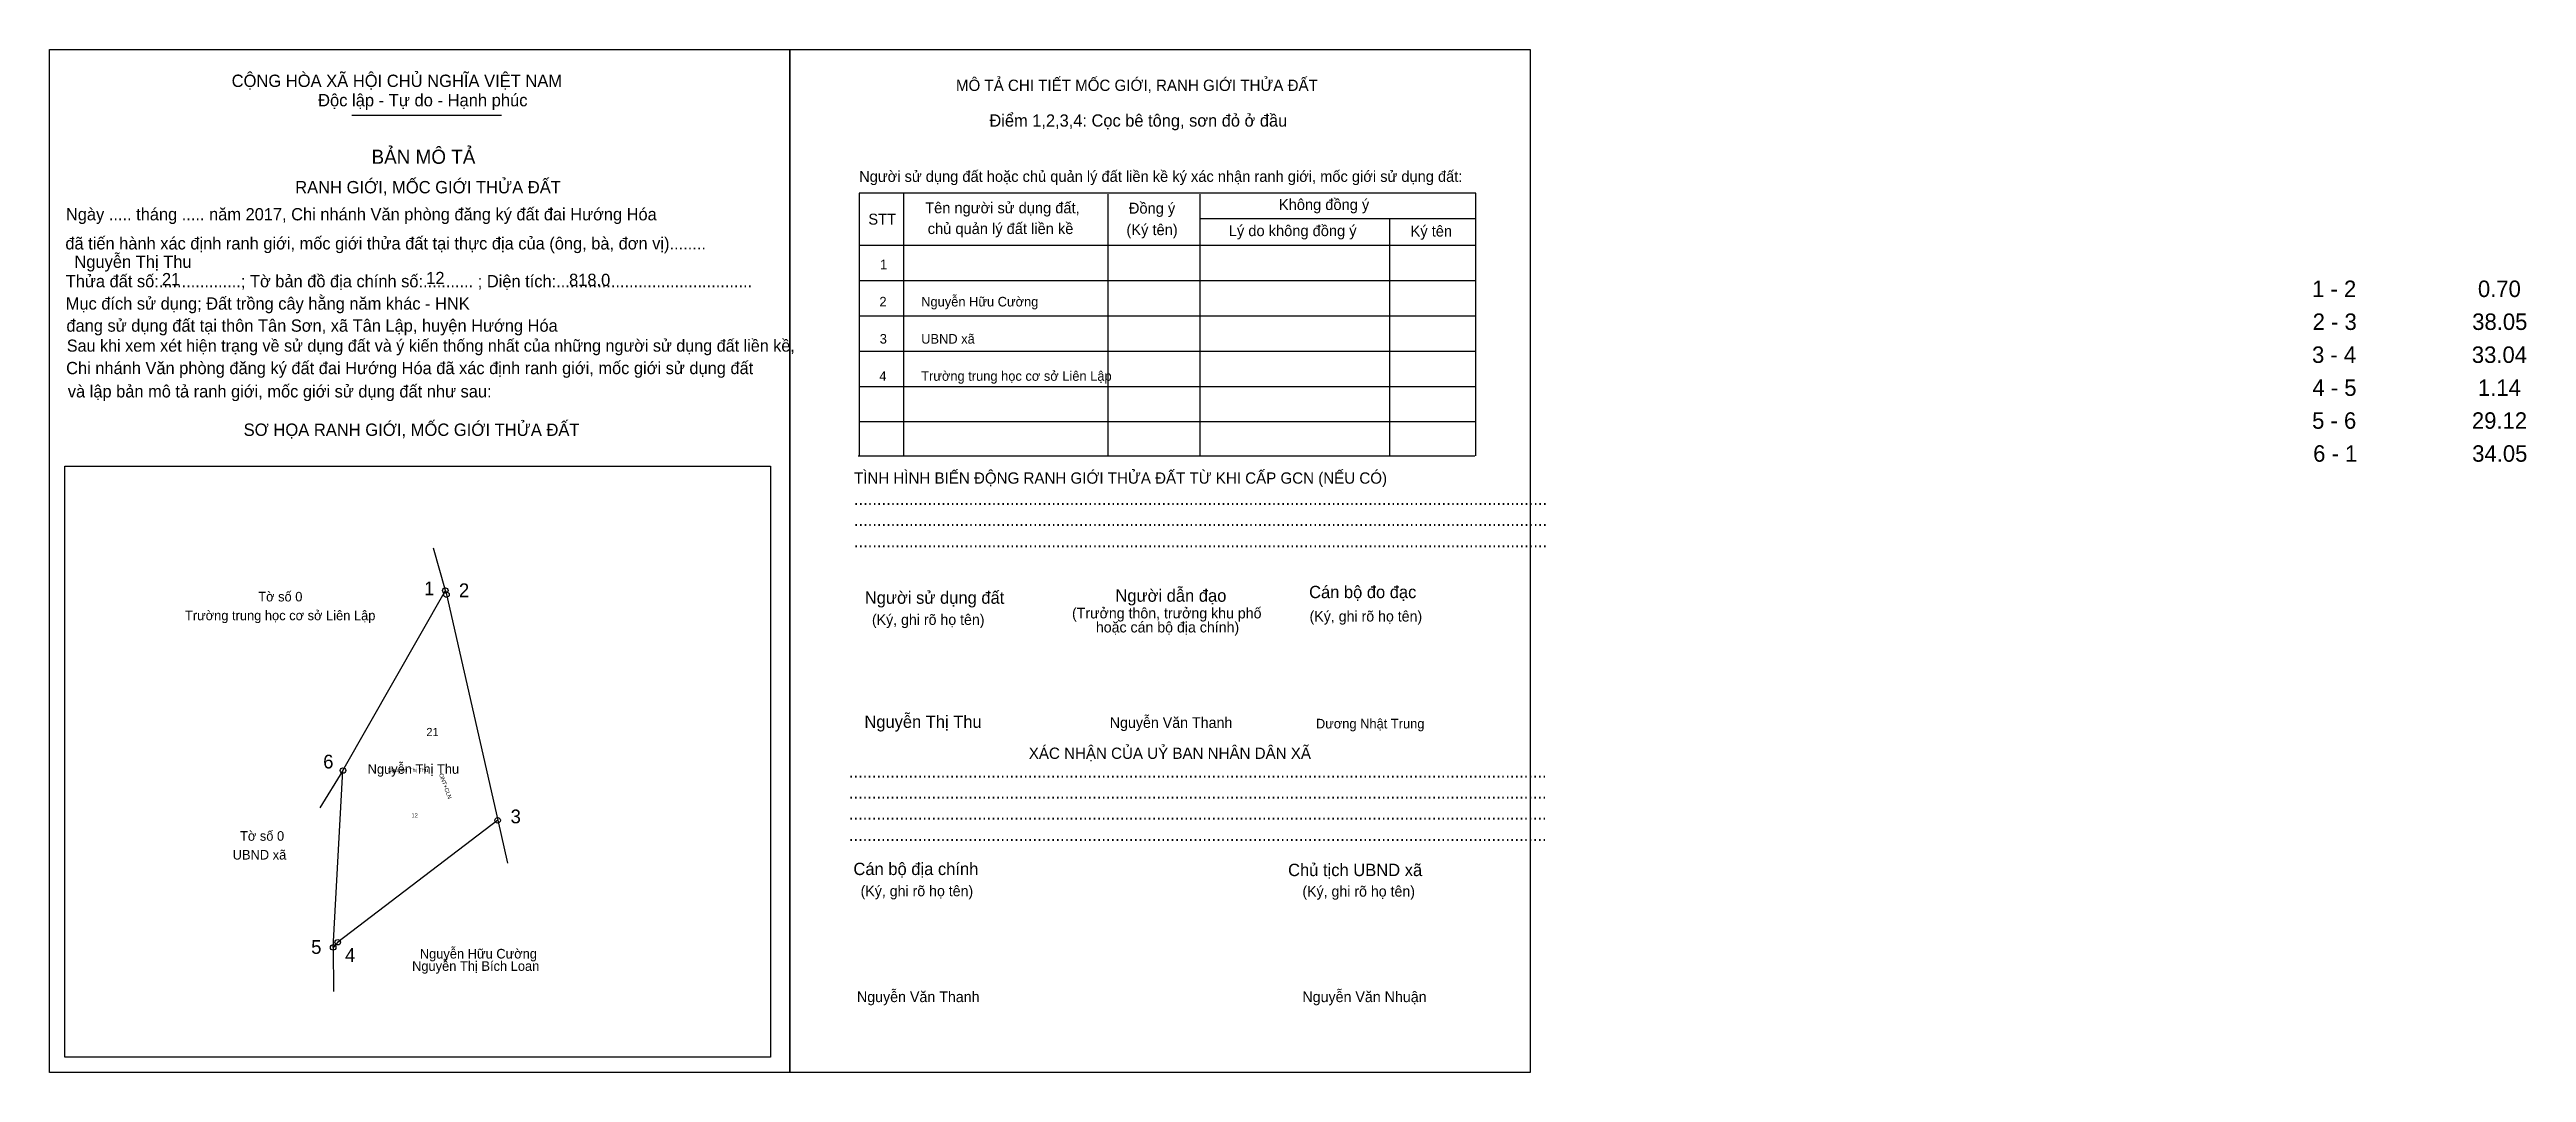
# Model space of a CAD drawing. Extents: x 547991 to 548398, y 1837692 to 1837860.
import ezdxf

# ---------------------------------------------------------------- set-up
doc = ezdxf.new("R2010")
doc.units = 0
for name, color, linetype in [('Level 1', 7, 'Continuous'), ('Level 10', 7, 'Continuous'), ('Level 11', 7, 'Continuous'), ('Level 13', 7, 'Continuous'), ('Level 18', 7, 'Continuous'), ('Level 19', 7, 'Continuous'), ('Level 2', 7, 'Continuous'), ('Level 21', 7, 'Continuous'), ('Level 27', 7, 'Continuous'), ('Level 36', 7, 'Continuous'), ('Level 52', 7, 'Continuous'), ('Level 6', 7, 'Continuous'), ('Level 60', 7, 'Continuous'), ('Level 9', 7, 'Continuous')]:
    doc.layers.add(name, color=color, linetype=linetype)

msp = doc.modelspace()

# ---------------------------------------------------------------- linework, layer by layer
at = {"layer": 'Level 1'}
for p, q in [((547990.59, 1837860.3), (547990.59, 1837860.3)), ((547990.59, 1837860.3), (547990.59, 1837860.3)), ((547990.6, 1837860.3), (547990.6, 1837860.3)), ((547990.6, 1837860.3), (547990.6, 1837860.3)), ((548040.23, 1837849.53), (548064.83, 1837849.53)), ((548130.9, 1837836.7), (548130.9, 1837793.51)), ((548164.44, 1837836.52), (548164.44, 1837793.51)), ((548179.58, 1837836.52), (548179.58, 1837793.51)), ((548179.58, 1837832.52), (548224.93, 1837832.52)), ((548210.72, 1837832.52), (548210.72, 1837793.51)), ((548123.61, 1837828.11), (548224.93, 1837828.11)), ((548123.61, 1837822.31), (548224.93, 1837822.31)), ((548123.61, 1837816.51), (548224.93, 1837816.51)), ((548123.61, 1837810.71), (548224.93, 1837810.71)), ((548123.61, 1837804.91), (548224.93, 1837804.91)), ((548123.61, 1837799.11), (548224.93, 1837799.11)), ((548123.44, 1837793.51), (548224.76, 1837793.51)), ((547993.08, 1837791.79), (547993.08, 1837791.79)), ((547993.08, 1837791.79), (547993.08, 1837791.79)), ((547993.09, 1837791.79), (547993.09, 1837791.79)), ((548109.01, 1837694.61), (548109.01, 1837694.61)), ((548109.01, 1837694.61), (548109.01, 1837694.61)), ((548109.01, 1837694.61), (548109.01, 1837694.61)), ((548233.81, 1837692.1), (548233.81, 1837692.1)), ((548233.81, 1837692.1), (548233.81, 1837692.1)), ((548233.81, 1837692.1), (548233.81, 1837692.1))]:
    msp.add_line(p, q, dxfattribs=at)
msp.add_lwpolyline([(548224.93, 1837793.51), (548224.93, 1837836.7), (548123.61, 1837836.7), (548123.61, 1837793.51)], dxfattribs=at)
msp.add_lwpolyline([(547993.09, 1837791.79), (548109.01, 1837791.79), (548109.01, 1837694.61), (547993.09, 1837694.61)], close=True, dxfattribs=at)
at = {"layer": 'Level 10'}
msp.add_lwpolyline([(548037.94, 1837713.52), (548037.19, 1837712.66), (548038.8, 1837741.74), (548055.62, 1837771.34), (548055.81, 1837770.67), (548064.22, 1837733.56)], close=True, dxfattribs=at)
at = {"layer": 'Level 11'}
for centre in [(548055.62, 1837771.34), (548055.81, 1837770.67), (548038.8, 1837741.74), (548064.22, 1837733.56), (548037.19, 1837712.66), (548037.94, 1837713.52), (548037.94, 1837713.52)]:
    msp.add_circle(centre, 0.451, dxfattribs=at)
at = {"layer": 'Level 2'}
for points in [[(547990.6, 1837860.3), (548112.2, 1837860.3), (548112.2, 1837692.1), (547990.6, 1837692.1)], [(548112.2, 1837860.3), (548233.81, 1837860.3), (548233.81, 1837692.1), (548112.2, 1837692.1)], [(548112.2, 1837860.3), (548233.81, 1837860.3), (548233.81, 1837692.1), (548112.2, 1837692.1)]]:
    msp.add_lwpolyline(points, close=True, dxfattribs=at)
at = {"layer": 'Level 27'}
for p, q in [((548055.62, 1837771.34), (548053.68, 1837778.3)), ((548038.8, 1837741.74), (548034.98, 1837735.61)), ((548064.22, 1837733.56), (548065.81, 1837726.51)), ((548037.19, 1837712.66), (548037.24, 1837705.44))]:
    msp.add_line(p, q, dxfattribs=at)

# ---------------------------------------------------------------- texts
at = {"layer": 'Level 1'}
for s, height, p in [('CỘNG HÒA XÃ HỘI CHỦ NGHĨA VIỆT NAM', 2.0298, (548020.51, 1837854.14)), ('MÔ TẢ CHI TIẾT MỐC GIỚI, RANH GIỚI THỬA ĐẤT', 1.8558, (548139.5, 1837853.49)), ('Độc lập - Tự do - Hạnh phúc', 2.0298, (548034.71, 1837850.96)), ('Điểm 1,2,3,4: Cọc bê tông, sơn đỏ ở đầu', 2.0153, (548145, 1837847.62)), ('BẢN MÔ TẢ', 2.32, (548043.49, 1837841.51)), ('RANH GIỚI, MỐC GIỚI THỬA ĐẤT', 2.0311, (548030.95, 1837836.65)), ('Người sử dụng đất hoặc chủ quản lý đất liền kề ký xác nhận ranh giới, mốc giới sử dụng đất:', 1.7979, (548123.6, 1837838.54)), ('Ngày ..... tháng ..... năm 2017, Chi nhánh Văn phòng đăng ký đất đai Hướng Hóa', 2.0153, (547993.29, 1837832.21)), ('Tên người sử dụng đất,', 1.7979, (548134.45, 1837833.37)), ('Đồng ý', 1.798, (548167.91, 1837833.31)), ('Không đồng ý', 1.7979, (548192.56, 1837833.91)), ('STT', 1.798, (548125.11, 1837831.51)), ('chủ quản lý đất liền kề', 1.7979, (548134.87, 1837829.96)), ('(Ký tên)', 1.798, (548167.51, 1837829.78)), ('Lý do không đồng ý', 1.7979, (548184.33, 1837829.61)), ('Ký tên', 1.798, (548214.19, 1837829.55)), (' đã tiến hành xác định ranh giới, mốc giới thửa đất tại thực địa của (ông, bà, đơn vị)........', 2.0153, (547992.45, 1837827.42)), ('Thửa đất số:..................; Tờ bản đồ địa chính số:........... ; Diện tích:...........................................', 2.0153, (547993.26, 1837821.2)), ('Mục đích sử dụng; Đất trồng cây hằng năm khác - HNK', 2.0153, (547993.26, 1837817.53)), ('đang sử dụng đất tại thôn Tân Sơn, xã Tân Lập, huyện Hướng Hóa', 2.0153, (547993.37, 1837813.9)), ('Sau khi xem xét hiện trạng về sử dụng đất và ý kiến thống nhất của những người sử dụng đất liền kề,', 1.9838, (547993.43, 1837810.62)), ('Chi nhánh Văn phòng đăng ký đất đai Hướng Hóa đã xác định ranh giới, mốc giới sử dụng đất', 2.0153, (547993.32, 1837806.92)), (' và lập bản mô tả ranh giới, mốc giới sử dụng đất như sau:', 2.0153, (547992.85, 1837803.09)), ('SƠ HỌA RANH GIỚI, MỐC GIỚI THỬA ĐẤT', 2.0311, (548022.48, 1837796.77)), ('TÌNH HÌNH BIẾN ĐỘNG RANH GIỚI THỬA ĐẤT TỪ KHI CẤP GCN (NẾU CÓ)', 1.8558, (548122.75, 1837788.91)), ('.......................................................................................................................................................', 2.02976, (548122.75, 1837785.43)), ('.......................................................................................................................................................', 2.02976, (548122.75, 1837781.95)), ('.......................................................................................................................................................', 2.02976, (548122.75, 1837778.47)), ('Người sử dụng đất', 2.03, (548124.53, 1837769.16)), ('Người dẫn đạo', 2.029, (548165.7, 1837769.5)), ('Cán bộ đo đạc', 2.0255, (548197.52, 1837770.09)), ('(Ký, ghi rõ họ tên)', 1.7399, (548125.7, 1837765.69)), ('(Trưởng thôn, trưởng khu phố', 1.7398, (548158.57, 1837766.76)), ('hoặc cán bộ địa chính)', 1.7398, (548162.49, 1837764.45)), ('(Ký, ghi rõ họ tên)', 1.7399, (548197.6, 1837766.25)), ('Nguyễn Văn Thanh', 1.7477, (548164.77, 1837748.76)), ('Dương Nhật Trung', 1.5799, (548198.64, 1837748.67)), ('XÁC NHẬN CỦA UỶ BAN NHÂN DÂN XÃ', 1.8567, (548151.47, 1837743.66)), ('........................................................................................................................................................', 2.02976, (548121.92, 1837740.6)), ('........................................................................................................................................................', 2.02976, (548121.92, 1837737.12)), ('........................................................................................................................................................', 2.02976, (548121.92, 1837733.66)), ('........................................................................................................................................................', 2.02976, (548121.92, 1837730.18)), ('Cán bộ địa chính', 2.03, (548122.66, 1837724.56)), ('Chủ tịch UBND xã', 2.03, (548194.07, 1837724.39)), ('(Ký, ghi rõ họ tên)', 1.7399, (548123.84, 1837721.08)), ('(Ký, ghi rõ họ tên)', 1.7399, (548196.42, 1837721.02)), ('Nguyễn Văn Thanh', 1.7477, (548123.24, 1837703.67)), ('Nguyễn Văn Nhuận', 1.7477, (548196.42, 1837703.67))]:
    msp.add_text(s, height=height, dxfattribs=at).set_placement(p)
at = {"layer": 'Level 13'}
for height, p in [(1.5799, (548042.85, 1837741.21)), (0.6771, (548046.16, 1837741.5))]:
    msp.add_text('Nguyễn Thị Thu', height=height, dxfattribs=at).set_placement(p)
at = {"layer": 'Level 18'}
msp.add_text('12', height=0.677, dxfattribs=at).set_placement((548050.06, 1837734.04))
at = {"layer": 'Level 19'}
msp.add_text('ONT+CLN', height=0.677, rotation=290, dxfattribs=at).set_placement((548054.57, 1837741.13))
at = {"layer": 'Level 21'}
msp.add_text('21', height=1.354, dxfattribs=at).set_placement((548052.5, 1837747.4))
at = {"layer": 'Level 36'}
for s, height, p in [('Tờ số 0', 1.58, (548024.88, 1837769.55)), ('Trường trung học cơ sở Liên Lập', 1.5799, (548012.84, 1837766.46)), ('UBND xã', 1.58, (548020.68, 1837727.11)), ('Tờ số 0', 1.58, (548021.88, 1837730.2)), ('Nguyễn Hữu Cường', 1.5799, (548051.42, 1837710.84)), ('Nguyễn Thị Bích Loan', 1.5799, (548050.15, 1837708.81))]:
    msp.add_text(s, height=height, dxfattribs=at).set_placement(p)
at = {"layer": 'Level 52'}
for s, p in [('1 - 2', (548362.3, 1837819.6)), ('0.70', (548389.54, 1837819.6)), ('2 - 3', (548362.39, 1837814.19)), ('38.05', (548388.6, 1837814.19)), ('3 - 4', (548362.29, 1837808.77)), ('33.04', (548388.54, 1837808.77)), ('4 - 5', (548362.35, 1837803.35)), ('1.14', (548389.54, 1837803.35)), ('5 - 6', (548362.3, 1837797.94)), ('29.12', (548388.55, 1837797.94)), ('6 - 1', (548362.47, 1837792.52)), ('34.05', (548388.6, 1837792.52))]:
    msp.add_text(s, height=2.708, dxfattribs=at).set_placement(p)
at = {"layer": 'Level 6'}
for s, height, p in [('Nguyễn Thị Thu', 2.0232, (547994.68, 1837824.4)), ('21', 2.023, (548009.06, 1837821.53)), ('12', 2.023, (548052.47, 1837821.72)), ('818.0', 2.023, (548075.94, 1837821.41)), ('Nguyễn Thị Thu', 2.0232, (548124.47, 1837748.76))]:
    msp.add_text(s, height=height, dxfattribs=at).set_placement(p)
at = {"layer": 'Level 60'}
for s, height, p in [('1', 1.58, (548127.03, 1837824.17)), ('2', 1.58, (548126.93, 1837818.05)), ('Nguyễn Hữu Cường', 1.5799, (548133.79, 1837818.05)), ('UBND xã', 1.58, (548133.79, 1837811.94)), ('3', 1.58, (548126.98, 1837811.94)), ('4', 1.58, (548126.92, 1837805.83)), ('Trường trung học cơ sở Liên Lập', 1.5799, (548133.79, 1837805.83))]:
    msp.add_text(s, height=height, dxfattribs=at).set_placement(p)
at = {"layer": 'Level 9'}
for s, p in [('1', (548052.13, 1837770.56)), ('2', (548057.85, 1837770.25)), ('6', (548035.55, 1837742.09)), ('3', (548066.34, 1837733.07)), ('5', (548033.58, 1837711.6)), ('4', (548039.14, 1837710.28))]:
    msp.add_text(s, height=2.26, dxfattribs=at).set_placement(p)

doc.saveas('drawing.dxf')
